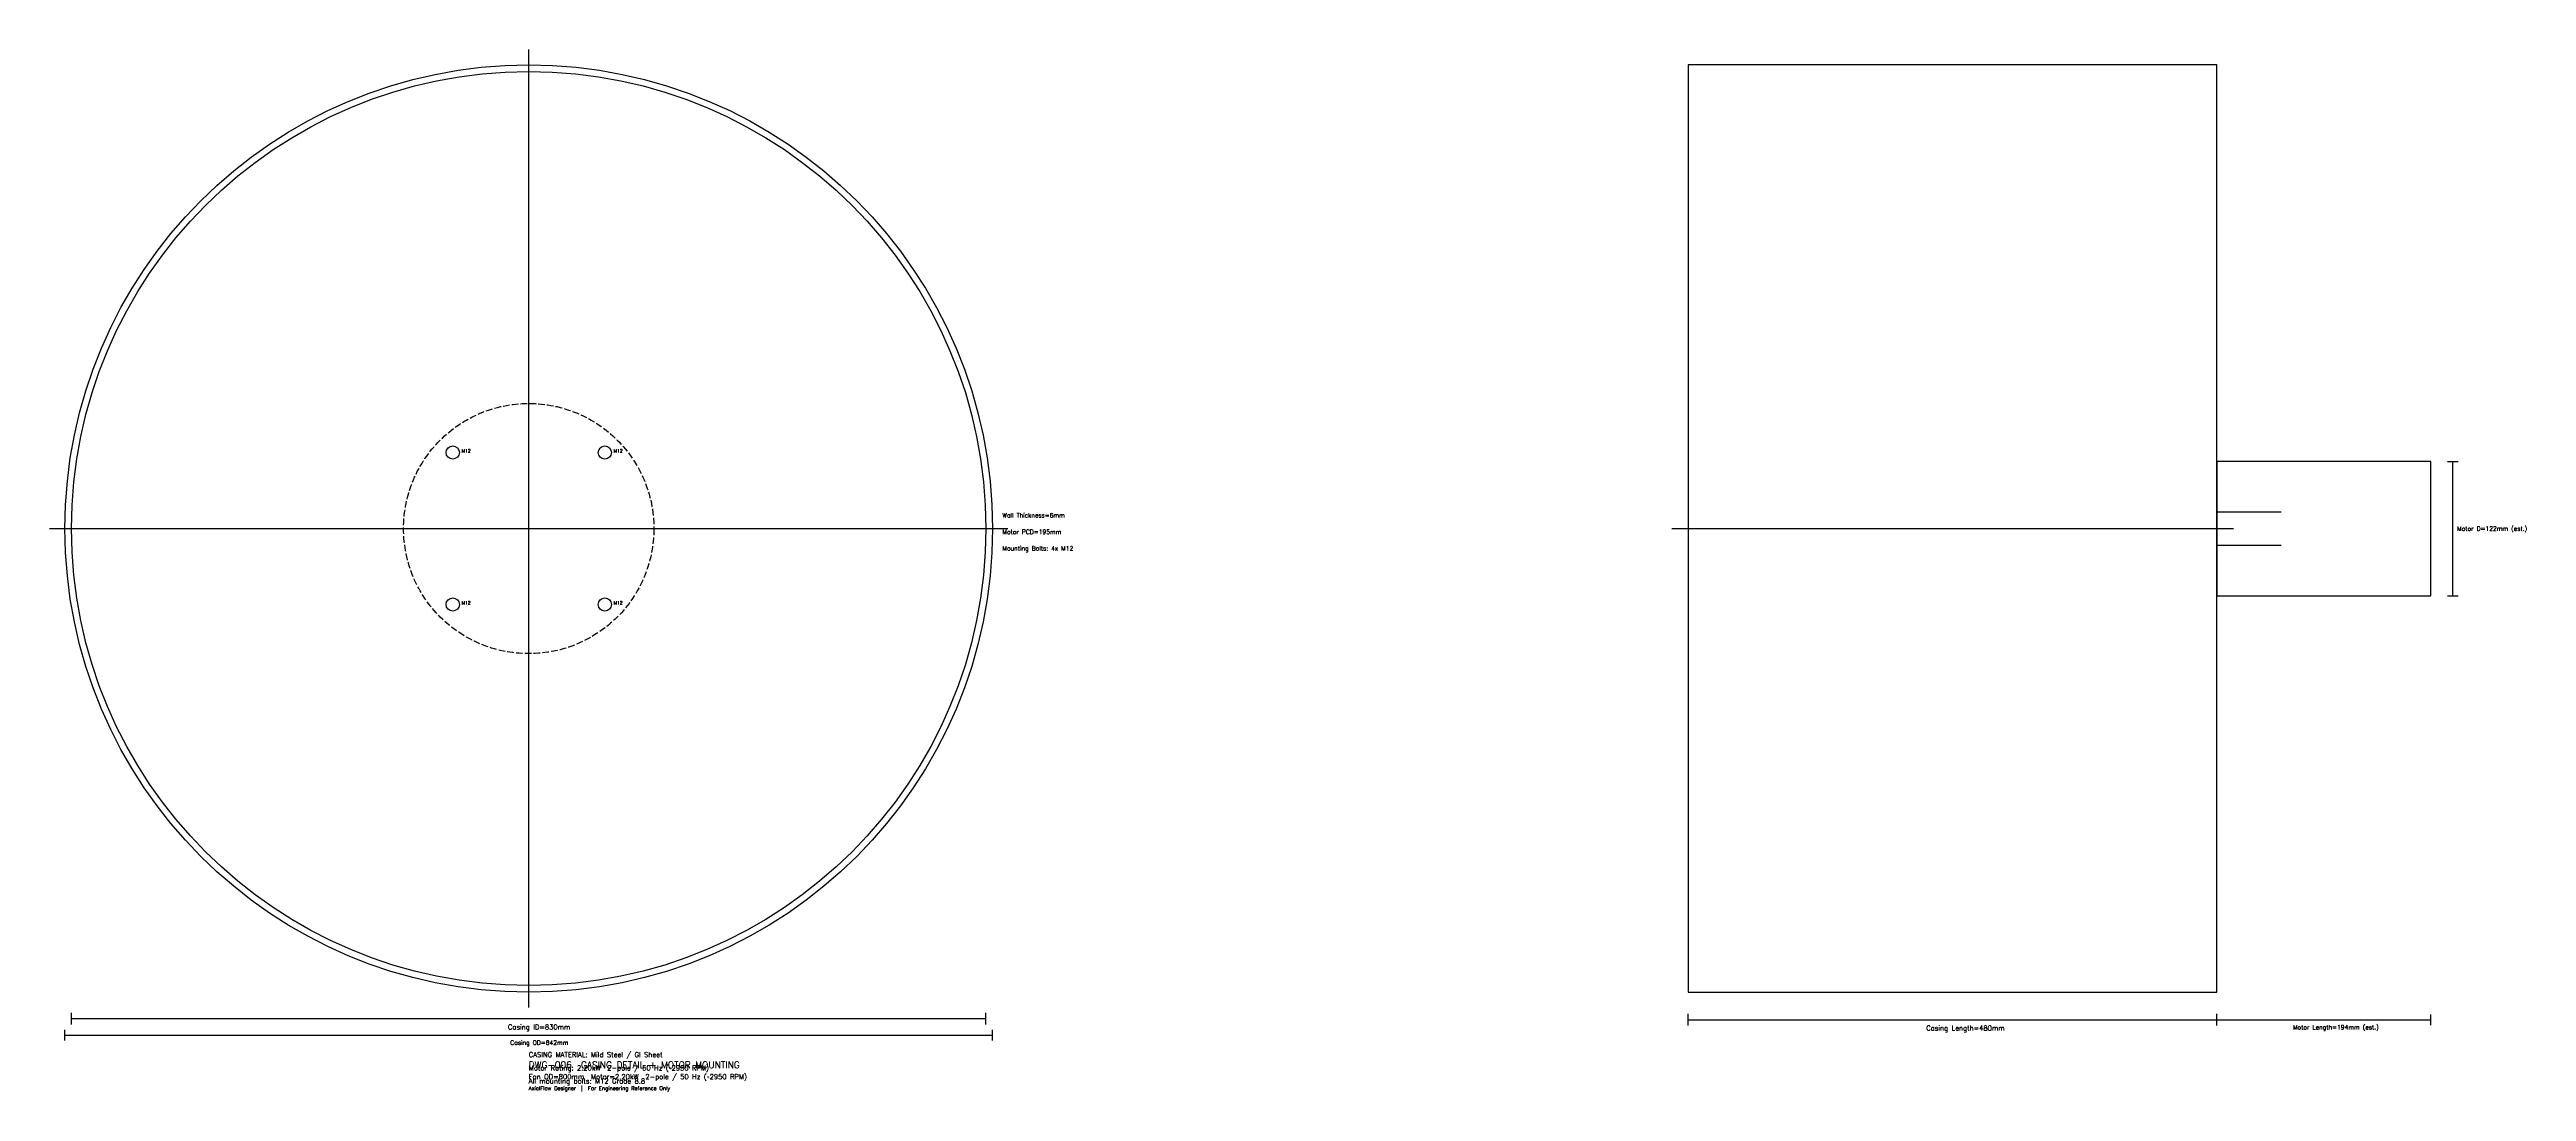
# Model space of a CAD drawing. Extents: x -435 to 1813, y -511 to 435.
import ezdxf

# ---------------------------------------------------------------- set-up
doc = ezdxf.new("R2010")
doc.units = 0
doc.linetypes.add('DASHED', pattern=[8, 6, -2])
for name, color, linetype in [('ANNOTATION', 3, 'Continuous'), ('CASING', 8, 'Continuous'), ('CENTERLINE', 1, 'Continuous'), ('DIMENSIONS', 7, 'Continuous'), ('HUB', 9, 'Continuous'), ('TITLE_BLOCK', 5, 'Continuous')]:
    doc.layers.add(name, color=color, linetype=linetype)
doc.styles.get("Standard").update_dxf_attribs({"font": 'simplex.shx'})

msp = doc.modelspace()

# ---------------------------------------------------------------- linework, layer by layer
at = {"layer": 'CASING'}
msp.add_lwpolyline([(1052.5, -421), (1532.5, -421), (1532.5, 421), (1052.5, 421)], close=True, dxfattribs=at)
for radius in [421, 415]:
    msp.add_circle((0, 0), radius, dxfattribs=at)
at = {"layer": 'CENTERLINE'}
for p, q in [((0, -435), (0, 435)), ((-435, 0), (435, 0)), ((1037.5, 0), (1547.5, 0)), ((1532.5, 15.2), (1590.7, 15.2)), ((1532.5, -15.2), (1590.7, -15.2))]:
    msp.add_line(p, q, dxfattribs=at)
at = {"layer": 'DIMENSIONS'}
for p, q in [((1741.7, 61), (1751.3, 61)), ((1746.5, -61), (1746.5, 61)), ((1741.7, -61), (1751.3, -61)), ((-415, -450.4), (-415, -439.6)), ((-415, -445), (415, -445)), ((415, -450.4), (415, -439.6)), ((1052.5, -451.4), (1052.5, -440.6)), ((1052.5, -446), (1532.5, -446)), ((1532.5, -451.4), (1532.5, -440.6)), ((1532.5, -450.8), (1532.5, -441.2)), ((1532.5, -446), (1726.5, -446)), ((1726.5, -450.8), (1726.5, -441.2)), ((-421, -464.8), (-421, -455.2)), ((-421, -460), (421, -460)), ((421, -464.8), (421, -455.2))]:
    msp.add_line(p, q, dxfattribs=at)
at = {"layer": 'HUB'}
msp.add_line((1532.5, -421), (1532.5, 421), dxfattribs=at)
msp.add_lwpolyline([(1532.5, -61), (1726.5, -61), (1726.5, 61), (1532.5, 61)], close=True, dxfattribs=at)
at = {"layer": 'HUB', "linetype": 'DASHED'}
msp.add_circle((0, 0), 113.6, dxfattribs=at)
at = {"layer": 'HUB'}
for centre in [(-69, 69), (69, 69), (-69, -69), (69, -69)]:
    msp.add_circle(centre, 6, dxfattribs=at)

# ---------------------------------------------------------------- texts
at = {"layer": 'ANNOTATION'}
for s, height, p in [('M12', 3, (-61, 69)), ('M12', 3, (77, 69)), ('M12', 3, (-61, -69)), ('M12', 3, (77, -69)), ('CASING MATERIAL: Mild Steel / GI Sheet', 4.5, (0, -480)), ('Motor Rating: 2.20kW  2-pole / 50 Hz (≈2950 RPM)', 4.5, (0, -492)), ('Fan OD=800mm  Motor=2.20kW  2-pole / 50 Hz (≈2950 RPM)', 4.5, (0, -500)), ('AxialFlow Designer  |  For Engineering Reference Only', 3.5, (0, -510)), ('All mounting bolts: M12 Grade 8.8', 4.5, (0, -504))]:
    msp.add_text(s, height=height, dxfattribs=at).set_placement(p)
at = {"layer": 'DIMENSIONS'}
for s, height, p in [('Wall Thickness=6mm', 4, (430, 10)), ('Motor D=122mm (est.)', 4, (1750.5, -2)), ('Motor PCD=195mm', 4, (430, -5)), ('Mounting Bolts: 4x M12', 4, (430, -20)), ('Casing ID=830mm', 4.5, (-18.9, -454.9)), ('Casing OD=842mm', 4, (-16.8, -468.8)), ('Casing Length=480mm', 4.5, (1268.6, -455.9)), ('Motor Length=194mm (est.)', 4, (1601.5, -454.8))]:
    msp.add_text(s, height=height, dxfattribs=at).set_placement(p)
at = {"layer": 'TITLE_BLOCK'}
msp.add_text('DWG-006  CASING DETAIL + MOTOR MOUNTING', height=6, dxfattribs=at).set_placement((0, -490))

doc.saveas('drawing.dxf')
